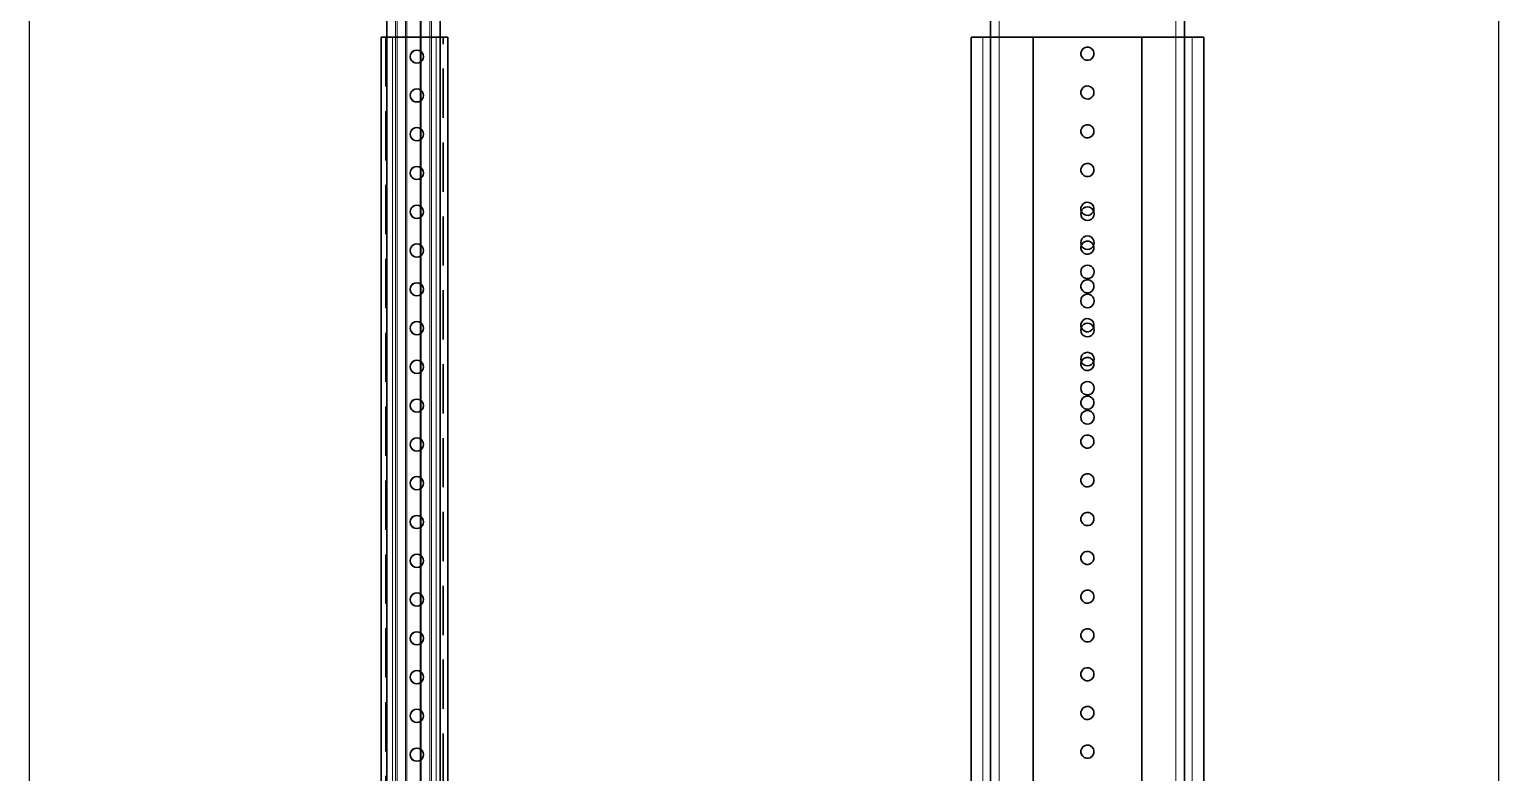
# Model space of a CAD drawing. Extents: x -442948 to -439736, y 420528 to 424220.
# Drawn here: x -442948 to -442190, y 422767 to 423150 of the extents above; entities that cross this region are included whole.
import ezdxf

# ---------------------------------------------------------------- set-up
doc = ezdxf.new("R2010")
doc.units = 0
doc.linetypes.add('DASHEDX2', pattern=[38.1, 25.4, -12.7])
doc.layers.add('GORUNEN', color=7, linetype='Continuous', lineweight=35)
doc.layers.add('TEGET', color=8, linetype='Continuous', lineweight=18)

# ---------------------------------------------------------------- blocks, each defined once
blk = doc.blocks.new('FGGTGTGT')
at = {"layer": 'GORUNEN', "color": 6}
for points in [[(-439366.07, 422626.79), (-439366.07, 420689.79)], [(-439266.07, 422626.79), (-439266.07, 420689.79)], [(-439313.09, 422188.16), (-439313.74, 422187.32), (-439314.62, 422186.72), (-439315.64, 422186.42), (-439316.7, 422186.45), (-439317.7, 422186.81), (-439318.54, 422187.46), (-439319.14, 422188.34), (-439319.44, 422189.36), (-439319.41, 422190.42), (-439319.06, 422191.42)], [(-439319.06, 422191.42), (-439318.41, 422192.26), (-439317.53, 422192.86), (-439316.51, 422193.16), (-439315.44, 422193.13), (-439314.44, 422192.78), (-439313.6, 422192.13), (-439313, 422191.25), (-439312.7, 422190.23), (-439312.73, 422189.16), (-439313.09, 422188.16)], [(-439313.09, 422168.16), (-439313.74, 422167.32), (-439314.62, 422166.72), (-439315.64, 422166.42), (-439316.7, 422166.45), (-439317.7, 422166.81), (-439318.54, 422167.46), (-439319.14, 422168.34), (-439319.44, 422169.36), (-439319.41, 422170.42), (-439319.06, 422171.42)], [(-439319.06, 422171.42), (-439318.41, 422172.26), (-439317.53, 422172.86), (-439316.51, 422173.16), (-439315.44, 422173.13), (-439314.44, 422172.78), (-439313.6, 422172.13), (-439313, 422171.25), (-439312.7, 422170.23), (-439312.73, 422169.16), (-439313.09, 422168.16)], [(-439319.06, 422151.42), (-439318.41, 422152.26), (-439317.53, 422152.86), (-439316.51, 422153.16), (-439315.44, 422153.13), (-439314.44, 422152.78), (-439313.6, 422152.13), (-439313, 422151.25), (-439312.7, 422150.23), (-439312.73, 422149.16), (-439313.09, 422148.16)], [(-439313.09, 422148.16), (-439313.74, 422147.32), (-439314.62, 422146.72), (-439315.64, 422146.42), (-439316.7, 422146.45), (-439317.7, 422146.81), (-439318.54, 422147.46), (-439319.14, 422148.34), (-439319.44, 422149.36), (-439319.41, 422150.42), (-439319.06, 422151.42)], [(-439313.09, 422128.16), (-439313.74, 422127.32), (-439314.62, 422126.72), (-439315.64, 422126.42), (-439316.7, 422126.45), (-439317.7, 422126.81), (-439318.54, 422127.46), (-439319.14, 422128.34), (-439319.44, 422129.36), (-439319.41, 422130.42), (-439319.06, 422131.42)], [(-439319.06, 422131.42), (-439318.41, 422132.26), (-439317.53, 422132.86), (-439316.51, 422133.16), (-439315.44, 422133.13), (-439314.44, 422132.78), (-439313.6, 422132.13), (-439313, 422131.25), (-439312.7, 422130.23), (-439312.73, 422129.16), (-439313.09, 422128.16)], [(-439313.09, 422108.16), (-439313.74, 422107.32), (-439314.62, 422106.72), (-439315.64, 422106.42), (-439316.7, 422106.45), (-439317.7, 422106.81), (-439318.54, 422107.46), (-439319.14, 422108.34), (-439319.44, 422109.36), (-439319.41, 422110.42), (-439319.06, 422111.42)], [(-439319.06, 422111.42), (-439318.41, 422112.26), (-439317.53, 422112.86), (-439316.51, 422113.16), (-439315.44, 422113.13), (-439314.44, 422112.78), (-439313.6, 422112.13), (-439313, 422111.25), (-439312.7, 422110.23), (-439312.73, 422109.16), (-439313.09, 422108.16)], [(-439319.06, 422091.42), (-439318.41, 422092.26), (-439317.53, 422092.86), (-439316.51, 422093.16), (-439315.44, 422093.13), (-439314.44, 422092.78), (-439313.6, 422092.13), (-439313, 422091.25), (-439312.7, 422090.23), (-439312.73, 422089.16), (-439313.09, 422088.16)], [(-439313.09, 422088.16), (-439313.74, 422087.32), (-439314.62, 422086.72), (-439315.64, 422086.42), (-439316.7, 422086.45), (-439317.7, 422086.81), (-439318.54, 422087.46), (-439319.14, 422088.34), (-439319.44, 422089.36), (-439319.41, 422090.42), (-439319.06, 422091.42)], [(-439313.09, 422068.16), (-439313.74, 422067.32), (-439314.62, 422066.72), (-439315.64, 422066.42), (-439316.7, 422066.45), (-439317.7, 422066.81), (-439318.54, 422067.46), (-439319.14, 422068.34), (-439319.44, 422069.36), (-439319.41, 422070.42), (-439319.06, 422071.42)], [(-439319.06, 422071.42), (-439318.41, 422072.26), (-439317.53, 422072.86), (-439316.51, 422073.16), (-439315.44, 422073.13), (-439314.44, 422072.78), (-439313.6, 422072.13), (-439313, 422071.25), (-439312.7, 422070.23), (-439312.73, 422069.16), (-439313.09, 422068.16)], [(-439313.09, 422048.16), (-439313.74, 422047.32), (-439314.62, 422046.72), (-439315.64, 422046.42), (-439316.7, 422046.45), (-439317.7, 422046.81), (-439318.54, 422047.46), (-439319.14, 422048.34), (-439319.44, 422049.36), (-439319.41, 422050.42), (-439319.06, 422051.42)], [(-439319.06, 422051.42), (-439318.41, 422052.26), (-439317.53, 422052.86), (-439316.51, 422053.16), (-439315.44, 422053.13), (-439314.44, 422052.78), (-439313.6, 422052.13), (-439313, 422051.25), (-439312.7, 422050.23), (-439312.73, 422049.16), (-439313.09, 422048.16)], [(-439313.09, 422028.16), (-439313.74, 422027.32), (-439314.62, 422026.72), (-439315.64, 422026.42), (-439316.7, 422026.45), (-439317.7, 422026.81), (-439318.54, 422027.46), (-439319.14, 422028.34), (-439319.44, 422029.36), (-439319.41, 422030.42), (-439319.06, 422031.42)], [(-439319.06, 422031.42), (-439318.41, 422032.26), (-439317.53, 422032.86), (-439316.51, 422033.16), (-439315.44, 422033.13), (-439314.44, 422032.78), (-439313.6, 422032.13), (-439313, 422031.25), (-439312.7, 422030.23), (-439312.73, 422029.16), (-439313.09, 422028.16)], [(-439313.09, 422008.16), (-439313.74, 422007.32), (-439314.62, 422006.72), (-439315.64, 422006.42), (-439316.7, 422006.45), (-439317.7, 422006.81), (-439318.54, 422007.46), (-439319.14, 422008.34), (-439319.44, 422009.36), (-439319.41, 422010.42), (-439319.06, 422011.42)], [(-439319.06, 422011.42), (-439318.41, 422012.26), (-439317.53, 422012.86), (-439316.51, 422013.16), (-439315.44, 422013.13), (-439314.44, 422012.78), (-439313.6, 422012.13), (-439313, 422011.25), (-439312.7, 422010.23), (-439312.73, 422009.16), (-439313.09, 422008.16)], [(-439313.09, 421988.16), (-439313.74, 421987.32), (-439314.62, 421986.72), (-439315.64, 421986.42), (-439316.7, 421986.45), (-439317.7, 421986.81), (-439318.54, 421987.46), (-439319.14, 421988.34), (-439319.44, 421989.36), (-439319.41, 421990.42), (-439319.06, 421991.42)], [(-439319.06, 421991.42), (-439318.41, 421992.26), (-439317.53, 421992.86), (-439316.51, 421993.16), (-439315.44, 421993.13), (-439314.44, 421992.78), (-439313.6, 421992.13), (-439313, 421991.25), (-439312.7, 421990.23), (-439312.73, 421989.16), (-439313.09, 421988.16)], [(-439313.09, 421968.16), (-439313.74, 421967.32), (-439314.62, 421966.72), (-439315.64, 421966.42), (-439316.7, 421966.45), (-439317.7, 421966.81), (-439318.54, 421967.46), (-439319.14, 421968.34), (-439319.44, 421969.36), (-439319.41, 421970.42), (-439319.06, 421971.42)], [(-439319.06, 421971.42), (-439318.41, 421972.26), (-439317.53, 421972.86), (-439316.51, 421973.16), (-439315.44, 421973.13), (-439314.44, 421972.78), (-439313.6, 421972.13), (-439313, 421971.25), (-439312.7, 421970.23), (-439312.73, 421969.16), (-439313.09, 421968.16)], [(-439313.09, 421948.16), (-439313.74, 421947.32), (-439314.62, 421946.72), (-439315.64, 421946.42), (-439316.7, 421946.45), (-439317.7, 421946.81), (-439318.54, 421947.46), (-439319.14, 421948.34), (-439319.44, 421949.36), (-439319.41, 421950.42), (-439319.06, 421951.42)], [(-439319.06, 421951.42), (-439318.41, 421952.26), (-439317.53, 421952.86), (-439316.51, 421953.16), (-439315.44, 421953.13), (-439314.44, 421952.78), (-439313.6, 421952.13), (-439313, 421951.25), (-439312.7, 421950.23), (-439312.73, 421949.16), (-439313.09, 421948.16)], [(-439319.06, 421931.42), (-439318.41, 421932.26), (-439317.53, 421932.86), (-439316.51, 421933.16), (-439315.44, 421933.13), (-439314.44, 421932.78), (-439313.6, 421932.13), (-439313, 421931.25), (-439312.7, 421930.23), (-439312.73, 421929.16), (-439313.09, 421928.16)], [(-439313.09, 421928.16), (-439313.74, 421927.32), (-439314.62, 421926.72), (-439315.64, 421926.42), (-439316.7, 421926.45), (-439317.7, 421926.81), (-439318.54, 421927.46), (-439319.14, 421928.34), (-439319.44, 421929.36), (-439319.41, 421930.42), (-439319.06, 421931.42)], [(-439313.09, 421908.16), (-439313.74, 421907.32), (-439314.62, 421906.72), (-439315.64, 421906.42), (-439316.7, 421906.45), (-439317.7, 421906.81), (-439318.54, 421907.46), (-439319.14, 421908.34), (-439319.44, 421909.36), (-439319.41, 421910.42), (-439319.06, 421911.42)], [(-439319.06, 421911.42), (-439318.41, 421912.26), (-439317.53, 421912.86), (-439316.51, 421913.16), (-439315.44, 421913.13), (-439314.44, 421912.78), (-439313.6, 421912.13), (-439313, 421911.25), (-439312.7, 421910.23), (-439312.73, 421909.16), (-439313.09, 421908.16)], [(-439313.09, 421888.16), (-439313.74, 421887.32), (-439314.62, 421886.72), (-439315.64, 421886.42), (-439316.7, 421886.45), (-439317.7, 421886.81), (-439318.54, 421887.46), (-439319.14, 421888.34), (-439319.44, 421889.36), (-439319.41, 421890.42), (-439319.06, 421891.42)], [(-439319.06, 421891.42), (-439318.41, 421892.26), (-439317.53, 421892.86), (-439316.51, 421893.16), (-439315.44, 421893.13), (-439314.44, 421892.78), (-439313.6, 421892.13), (-439313, 421891.25), (-439312.7, 421890.23), (-439312.73, 421889.16), (-439313.09, 421888.16)], [(-439319.06, 421871.42), (-439318.41, 421872.26), (-439317.53, 421872.86), (-439316.51, 421873.16), (-439315.44, 421873.13), (-439314.44, 421872.78), (-439313.6, 421872.13), (-439313, 421871.25), (-439312.7, 421870.23), (-439312.73, 421869.16), (-439313.09, 421868.16)], [(-439313.09, 421868.16), (-439313.74, 421867.32), (-439314.62, 421866.72), (-439315.64, 421866.42), (-439316.7, 421866.45), (-439317.7, 421866.81), (-439318.54, 421867.46), (-439319.14, 421868.34), (-439319.44, 421869.36), (-439319.41, 421870.42), (-439319.06, 421871.42)], [(-439313.09, 421848.16), (-439313.74, 421847.32), (-439314.62, 421846.72), (-439315.64, 421846.42), (-439316.7, 421846.45), (-439317.7, 421846.81), (-439318.54, 421847.46), (-439319.14, 421848.34), (-439319.44, 421849.36), (-439319.41, 421850.42), (-439319.06, 421851.42)], [(-439319.06, 421851.42), (-439318.41, 421852.26), (-439317.53, 421852.86), (-439316.51, 421853.16), (-439315.44, 421853.13), (-439314.44, 421852.78), (-439313.6, 421852.13), (-439313, 421851.25), (-439312.7, 421850.23), (-439312.73, 421849.16), (-439313.09, 421848.16)], [(-439313.09, 421828.16), (-439313.74, 421827.32), (-439314.62, 421826.72), (-439315.64, 421826.42), (-439316.7, 421826.45), (-439317.7, 421826.81), (-439318.54, 421827.46), (-439319.14, 421828.34), (-439319.44, 421829.36), (-439319.41, 421830.42), (-439319.06, 421831.42)], [(-439319.06, 421831.42), (-439318.41, 421832.26), (-439317.53, 421832.86), (-439316.51, 421833.16), (-439315.44, 421833.13), (-439314.44, 421832.78), (-439313.6, 421832.13), (-439313, 421831.25), (-439312.7, 421830.23), (-439312.73, 421829.16), (-439313.09, 421828.16)]]:
    blk.add_lwpolyline(points, dxfattribs=at)
at = {"layer": 'TEGET', "color": 6}
for points in [[(-439361.57, 422629.79), (-439361.57, 420689.79)], [(-439270.57, 422629.79), (-439270.57, 420689.79)]]:
    blk.add_lwpolyline(points, dxfattribs=at)
blk = doc.blocks.new('RTEEEEW')
at = {"layer": 'GORUNEN', "color": 3}
for points in [[(-441706.17, 423145.81), (-441706.17, 420960.31)], [(-441700.17, 423145.81), (-441700.84, 423145.81), (-441701.5, 423145.81), (-441702.15, 423145.81), (-441702.77, 423145.81), (-441703.36, 423145.81), (-441703.91, 423145.81), (-441704.41, 423145.81), (-441704.86, 423145.81), (-441705.25, 423145.81), (-441705.57, 423145.81), (-441705.83, 423145.81), (-441706.02, 423145.81), (-441706.13, 423145.81), (-441706.17, 423145.81)], [(-441674.17, 423145.81), (-441700.17, 423145.81)], [(-441674.17, 423145.81), (-441674.17, 420960.81)], [(-441674.17, 423145.81), (-441618.17, 423145.81)], [(-441592.17, 423145.81), (-441618.17, 423145.81)], [(-441618.17, 420960.81), (-441618.17, 423145.81)], [(-441586.17, 423145.81), (-441586.21, 423145.81), (-441586.32, 423145.81), (-441586.5, 423145.81), (-441586.76, 423145.81), (-441587.09, 423145.81), (-441587.48, 423145.81), (-441587.93, 423145.81), (-441588.43, 423145.81), (-441588.98, 423145.81), (-441589.56, 423145.81), (-441590.19, 423145.81), (-441590.83, 423145.81), (-441591.5, 423145.81), (-441592.17, 423145.81)], [(-441586.17, 420960.31), (-441586.17, 423145.81)], [(-441649.67, 423054.81), (-441649.5, 423055.89), (-441649, 423056.86), (-441648.22, 423057.64), (-441647.25, 423058.13), (-441646.17, 423058.31)], [(-441646.17, 423051.31), (-441647.25, 423051.48), (-441648.22, 423051.97), (-441649, 423052.75), (-441649.5, 423053.72), (-441649.67, 423054.81)], [(-441646.17, 423058.31), (-441645.09, 423058.13), (-441644.11, 423057.64), (-441643.34, 423056.86), (-441642.84, 423055.89), (-441642.67, 423054.81)], [(-441642.67, 423054.81), (-441642.84, 423053.72), (-441643.34, 423052.75), (-441644.11, 423051.97), (-441645.09, 423051.48), (-441646.17, 423051.31)], [(-441649.67, 423039.81), (-441649.5, 423040.89), (-441649, 423041.86), (-441648.22, 423042.64), (-441647.25, 423043.13), (-441646.17, 423043.31)], [(-441646.17, 423036.31), (-441647.25, 423036.48), (-441648.22, 423036.97), (-441649, 423037.75), (-441649.5, 423038.72), (-441649.67, 423039.81)], [(-441646.17, 423043.31), (-441645.09, 423043.13), (-441644.11, 423042.64), (-441643.34, 423041.86), (-441642.84, 423040.89), (-441642.67, 423039.81)], [(-441642.67, 423039.81), (-441642.84, 423038.72), (-441643.34, 423037.75), (-441644.11, 423036.97), (-441645.09, 423036.48), (-441646.17, 423036.31)], [(-441649.67, 423024.81), (-441649.5, 423025.89), (-441649, 423026.86), (-441648.22, 423027.64), (-441647.25, 423028.13), (-441646.17, 423028.31)], [(-441646.17, 423021.31), (-441647.25, 423021.48), (-441648.22, 423021.97), (-441649, 423022.75), (-441649.5, 423023.72), (-441649.67, 423024.81)], [(-441646.17, 423028.31), (-441645.09, 423028.13), (-441644.11, 423027.64), (-441643.34, 423026.86), (-441642.84, 423025.89), (-441642.67, 423024.81)], [(-441642.67, 423024.81), (-441642.84, 423023.72), (-441643.34, 423022.75), (-441644.11, 423021.97), (-441645.09, 423021.48), (-441646.17, 423021.31)], [(-441649.67, 423009.81), (-441649.5, 423010.89), (-441649, 423011.86), (-441648.22, 423012.64), (-441647.25, 423013.13), (-441646.17, 423013.31)], [(-441646.17, 423006.31), (-441647.25, 423006.48), (-441648.22, 423006.97), (-441649, 423007.75), (-441649.5, 423008.72), (-441649.67, 423009.81)], [(-441646.17, 423013.31), (-441645.09, 423013.13), (-441644.11, 423012.64), (-441643.34, 423011.86), (-441642.84, 423010.89), (-441642.67, 423009.81)], [(-441642.67, 423009.81), (-441642.84, 423008.72), (-441643.34, 423007.75), (-441644.11, 423006.97), (-441645.09, 423006.48), (-441646.17, 423006.31)], [(-441649.67, 422994.81), (-441649.5, 422995.89), (-441649, 422996.86), (-441648.22, 422997.64), (-441647.25, 422998.13), (-441646.17, 422998.31)], [(-441646.17, 422991.31), (-441647.25, 422991.48), (-441648.22, 422991.97), (-441649, 422992.75), (-441649.5, 422993.72), (-441649.67, 422994.81)], [(-441646.17, 422998.31), (-441645.09, 422998.13), (-441644.11, 422997.64), (-441643.34, 422996.86), (-441642.84, 422995.89), (-441642.67, 422994.81)], [(-441642.67, 422994.81), (-441642.84, 422993.72), (-441643.34, 422992.75), (-441644.11, 422991.97), (-441645.09, 422991.48), (-441646.17, 422991.31)], [(-441649.67, 422979.81), (-441649.5, 422980.89), (-441649, 422981.86), (-441648.22, 422982.64), (-441647.25, 422983.13), (-441646.17, 422983.31)], [(-441646.17, 422976.31), (-441647.25, 422976.48), (-441648.22, 422976.97), (-441649, 422977.75), (-441649.5, 422978.72), (-441649.67, 422979.81)], [(-441646.17, 422983.31), (-441645.09, 422983.13), (-441644.11, 422982.64), (-441643.34, 422981.86), (-441642.84, 422980.89), (-441642.67, 422979.81)], [(-441642.67, 422979.81), (-441642.84, 422978.72), (-441643.34, 422977.75), (-441644.11, 422976.97), (-441645.09, 422976.48), (-441646.17, 422976.31)], [(-441649.67, 422964.81), (-441649.5, 422965.89), (-441649, 422966.86), (-441648.22, 422967.64), (-441647.25, 422968.13), (-441646.17, 422968.31)], [(-441646.17, 422961.31), (-441647.25, 422961.48), (-441648.22, 422961.97), (-441649, 422962.75), (-441649.5, 422963.72), (-441649.67, 422964.81)], [(-441646.17, 422968.31), (-441645.09, 422968.13), (-441644.11, 422967.64), (-441643.34, 422966.86), (-441642.84, 422965.89), (-441642.67, 422964.81)], [(-441642.67, 422964.81), (-441642.84, 422963.72), (-441643.34, 422962.75), (-441644.11, 422961.97), (-441645.09, 422961.48), (-441646.17, 422961.31)], [(-441649.67, 422949.81), (-441649.5, 422950.89), (-441649, 422951.86), (-441648.22, 422952.64), (-441647.25, 422953.13), (-441646.17, 422953.31)], [(-441646.17, 422946.31), (-441647.25, 422946.48), (-441648.22, 422946.97), (-441649, 422947.75), (-441649.5, 422948.72), (-441649.67, 422949.81)], [(-441646.17, 422953.31), (-441645.09, 422953.13), (-441644.11, 422952.64), (-441643.34, 422951.86), (-441642.84, 422950.89), (-441642.67, 422949.81)], [(-441642.67, 422949.81), (-441642.84, 422948.72), (-441643.34, 422947.75), (-441644.11, 422946.97), (-441645.09, 422946.48), (-441646.17, 422946.31)]]:
    blk.add_lwpolyline(points, dxfattribs=at)
at = {"layer": 'TEGET', "color": 3}
for points in [[(-441700.17, 420960.81), (-441700.17, 423145.81)], [(-441592.17, 423145.81), (-441592.17, 420960.81)]]:
    blk.add_lwpolyline(points, dxfattribs=at)
blk = doc.blocks.new('RFRF')
at = {"layer": 'GORUNEN', "color": 6}
for points in [[(-436055.46, 422629.79), (-436055.46, 420689.79)], [(-436027.96, 422629.79), (-436027.96, 420689.79)], [(-436055.46, 422206.39), (-436055.46, 422193.19)], [(-436055.46, 422193.19), (-436055.46, 422193.15), (-436055.46, 422193.04), (-436055.46, 422192.86), (-436055.46, 422192.61), (-436055.46, 422192.3), (-436055.46, 422191.94), (-436055.46, 422191.53), (-436055.46, 422191.08), (-436055.46, 422190.6), (-436055.46, 422190.1), (-436055.46, 422189.6), (-436055.46, 422189.1), (-436055.46, 422188.62), (-436055.46, 422188.16)], [(-436055.46, 422188.16), (-436055.46, 422187.94), (-436055.46, 422187.73), (-436055.46, 422187.53), (-436055.46, 422187.34), (-436055.46, 422187.17), (-436055.46, 422187.01), (-436055.46, 422186.87), (-436055.46, 422186.74), (-436055.46, 422186.64), (-436055.46, 422186.55), (-436055.46, 422186.48), (-436055.46, 422186.43), (-436055.46, 422186.4), (-436055.46, 422186.39)], [(-436055.46, 422186.39), (-436055.46, 422173.19)], [(-436055.46, 422173.19), (-436055.46, 422173.15), (-436055.46, 422173.04), (-436055.46, 422172.86), (-436055.46, 422172.61), (-436055.46, 422172.3), (-436055.46, 422171.94), (-436055.46, 422171.53), (-436055.46, 422171.08), (-436055.46, 422170.6), (-436055.46, 422170.1), (-436055.46, 422169.6), (-436055.46, 422169.1), (-436055.46, 422168.62), (-436055.46, 422168.16)], [(-436055.46, 422168.16), (-436055.46, 422167.94), (-436055.46, 422167.73), (-436055.46, 422167.53), (-436055.46, 422167.34), (-436055.46, 422167.17), (-436055.46, 422167.01), (-436055.46, 422166.87), (-436055.46, 422166.74), (-436055.46, 422166.64), (-436055.46, 422166.55), (-436055.46, 422166.48), (-436055.46, 422166.43), (-436055.46, 422166.4), (-436055.46, 422166.39)], [(-436055.46, 422166.39), (-436055.46, 422153.19)], [(-436055.46, 422153.19), (-436055.46, 422153.15), (-436055.46, 422153.04), (-436055.46, 422152.86), (-436055.46, 422152.61), (-436055.46, 422152.3), (-436055.46, 422151.94), (-436055.46, 422151.53), (-436055.46, 422151.08), (-436055.46, 422150.6), (-436055.46, 422150.1), (-436055.46, 422149.6), (-436055.46, 422149.1), (-436055.46, 422148.62), (-436055.46, 422148.16)], [(-436055.46, 422148.16), (-436055.46, 422147.94), (-436055.46, 422147.73), (-436055.46, 422147.53), (-436055.46, 422147.34), (-436055.46, 422147.17), (-436055.46, 422147.01), (-436055.46, 422146.87), (-436055.46, 422146.74), (-436055.46, 422146.64), (-436055.46, 422146.55), (-436055.46, 422146.48), (-436055.46, 422146.43), (-436055.46, 422146.4), (-436055.46, 422146.39)], [(-436055.46, 422146.39), (-436055.46, 422133.19)], [(-436055.46, 422133.19), (-436055.46, 422133.15), (-436055.46, 422133.04), (-436055.46, 422132.86), (-436055.46, 422132.61), (-436055.46, 422132.3), (-436055.46, 422131.94), (-436055.46, 422131.53), (-436055.46, 422131.08), (-436055.46, 422130.6), (-436055.46, 422130.1), (-436055.46, 422129.6), (-436055.46, 422129.1), (-436055.46, 422128.62), (-436055.46, 422128.16)], [(-436055.46, 422128.16), (-436055.46, 422127.94), (-436055.46, 422127.73), (-436055.46, 422127.53), (-436055.46, 422127.34), (-436055.46, 422127.17), (-436055.46, 422127.01), (-436055.46, 422126.87), (-436055.46, 422126.74), (-436055.46, 422126.64), (-436055.46, 422126.55), (-436055.46, 422126.48), (-436055.46, 422126.43), (-436055.46, 422126.4), (-436055.46, 422126.39)], [(-436055.46, 422126.39), (-436055.46, 422113.19)], [(-436055.46, 422113.19), (-436055.46, 422113.15), (-436055.46, 422113.04), (-436055.46, 422112.86), (-436055.46, 422112.61), (-436055.46, 422112.3), (-436055.46, 422111.94), (-436055.46, 422111.53), (-436055.46, 422111.08), (-436055.46, 422110.6), (-436055.46, 422110.1), (-436055.46, 422109.6), (-436055.46, 422109.1), (-436055.46, 422108.62), (-436055.46, 422108.16)], [(-436055.46, 422108.16), (-436055.46, 422107.94), (-436055.46, 422107.73), (-436055.46, 422107.53), (-436055.46, 422107.34), (-436055.46, 422107.17), (-436055.46, 422107.01), (-436055.46, 422106.87), (-436055.46, 422106.74), (-436055.46, 422106.64), (-436055.46, 422106.55), (-436055.46, 422106.48), (-436055.46, 422106.43), (-436055.46, 422106.4), (-436055.46, 422106.39)], [(-436055.46, 422106.39), (-436055.46, 422093.19)], [(-436055.46, 422093.19), (-436055.46, 422093.15), (-436055.46, 422093.04), (-436055.46, 422092.86), (-436055.46, 422092.61), (-436055.46, 422092.3), (-436055.46, 422091.94), (-436055.46, 422091.53), (-436055.46, 422091.08), (-436055.46, 422090.6), (-436055.46, 422090.1), (-436055.46, 422089.6), (-436055.46, 422089.1), (-436055.46, 422088.62), (-436055.46, 422088.16)], [(-436055.46, 422088.16), (-436055.46, 422087.94), (-436055.46, 422087.73), (-436055.46, 422087.53), (-436055.46, 422087.34), (-436055.46, 422087.17), (-436055.46, 422087.01), (-436055.46, 422086.87), (-436055.46, 422086.74), (-436055.46, 422086.64), (-436055.46, 422086.55), (-436055.46, 422086.48), (-436055.46, 422086.43), (-436055.46, 422086.4), (-436055.46, 422086.39)], [(-436055.46, 422086.39), (-436055.46, 422073.19)], [(-436055.46, 422073.19), (-436055.46, 422073.15), (-436055.46, 422073.04), (-436055.46, 422072.86), (-436055.46, 422072.61), (-436055.46, 422072.3), (-436055.46, 422071.94), (-436055.46, 422071.53), (-436055.46, 422071.08), (-436055.46, 422070.6), (-436055.46, 422070.1), (-436055.46, 422069.6), (-436055.46, 422069.1), (-436055.46, 422068.62), (-436055.46, 422068.16)], [(-436055.46, 422068.16), (-436055.46, 422067.94), (-436055.46, 422067.73), (-436055.46, 422067.53), (-436055.46, 422067.34), (-436055.46, 422067.17), (-436055.46, 422067.01), (-436055.46, 422066.87), (-436055.46, 422066.74), (-436055.46, 422066.64), (-436055.46, 422066.55), (-436055.46, 422066.48), (-436055.46, 422066.43), (-436055.46, 422066.4), (-436055.46, 422066.39)], [(-436055.46, 422066.39), (-436055.46, 422053.19)], [(-436055.46, 422053.19), (-436055.46, 422053.15), (-436055.46, 422053.04), (-436055.46, 422052.86), (-436055.46, 422052.61), (-436055.46, 422052.3), (-436055.46, 422051.94), (-436055.46, 422051.53), (-436055.46, 422051.08), (-436055.46, 422050.6), (-436055.46, 422050.1), (-436055.46, 422049.6), (-436055.46, 422049.1), (-436055.46, 422048.62), (-436055.46, 422048.16)], [(-436055.46, 422048.16), (-436055.46, 422047.94), (-436055.46, 422047.73), (-436055.46, 422047.53), (-436055.46, 422047.34), (-436055.46, 422047.17), (-436055.46, 422047.01), (-436055.46, 422046.87), (-436055.46, 422046.74), (-436055.46, 422046.64), (-436055.46, 422046.55), (-436055.46, 422046.48), (-436055.46, 422046.43), (-436055.46, 422046.4), (-436055.46, 422046.39)], [(-436055.46, 422046.39), (-436055.46, 422033.19)], [(-436055.46, 422033.19), (-436055.46, 422033.15), (-436055.46, 422033.04), (-436055.46, 422032.86), (-436055.46, 422032.61), (-436055.46, 422032.3), (-436055.46, 422031.94), (-436055.46, 422031.53), (-436055.46, 422031.08), (-436055.46, 422030.6), (-436055.46, 422030.1), (-436055.46, 422029.6), (-436055.46, 422029.1), (-436055.46, 422028.62), (-436055.46, 422028.16)], [(-436055.46, 422028.16), (-436055.46, 422027.94), (-436055.46, 422027.73), (-436055.46, 422027.53), (-436055.46, 422027.34), (-436055.46, 422027.17), (-436055.46, 422027.01), (-436055.46, 422026.87), (-436055.46, 422026.74), (-436055.46, 422026.64), (-436055.46, 422026.55), (-436055.46, 422026.48), (-436055.46, 422026.43), (-436055.46, 422026.4), (-436055.46, 422026.39)], [(-436055.46, 422026.39), (-436055.46, 422013.19)], [(-436055.46, 422013.19), (-436055.46, 422013.15), (-436055.46, 422013.04), (-436055.46, 422012.86), (-436055.46, 422012.61), (-436055.46, 422012.3), (-436055.46, 422011.94), (-436055.46, 422011.53), (-436055.46, 422011.08), (-436055.46, 422010.6), (-436055.46, 422010.1), (-436055.46, 422009.6), (-436055.46, 422009.1), (-436055.46, 422008.62), (-436055.46, 422008.16)], [(-436055.46, 422008.16), (-436055.46, 422007.94), (-436055.46, 422007.73), (-436055.46, 422007.53), (-436055.46, 422007.34), (-436055.46, 422007.17), (-436055.46, 422007.01), (-436055.46, 422006.87), (-436055.46, 422006.74), (-436055.46, 422006.64), (-436055.46, 422006.55), (-436055.46, 422006.48), (-436055.46, 422006.43), (-436055.46, 422006.4), (-436055.46, 422006.39)], [(-436055.46, 422006.39), (-436055.46, 421993.19)], [(-436055.46, 421993.19), (-436055.46, 421993.15), (-436055.46, 421993.04), (-436055.46, 421992.86), (-436055.46, 421992.61), (-436055.46, 421992.3), (-436055.46, 421991.94), (-436055.46, 421991.53), (-436055.46, 421991.08), (-436055.46, 421990.6), (-436055.46, 421990.1), (-436055.46, 421989.6), (-436055.46, 421989.1), (-436055.46, 421988.62), (-436055.46, 421988.16)], [(-436055.46, 421988.16), (-436055.46, 421987.94), (-436055.46, 421987.73), (-436055.46, 421987.53), (-436055.46, 421987.34), (-436055.46, 421987.17), (-436055.46, 421987.01), (-436055.46, 421986.87), (-436055.46, 421986.74), (-436055.46, 421986.64), (-436055.46, 421986.55), (-436055.46, 421986.48), (-436055.46, 421986.43), (-436055.46, 421986.4), (-436055.46, 421986.39)], [(-436055.46, 421986.39), (-436055.46, 421973.19)], [(-436055.46, 421973.19), (-436055.46, 421973.15), (-436055.46, 421973.04), (-436055.46, 421972.86), (-436055.46, 421972.61), (-436055.46, 421972.3), (-436055.46, 421971.94), (-436055.46, 421971.53), (-436055.46, 421971.08), (-436055.46, 421970.6), (-436055.46, 421970.1), (-436055.46, 421969.6), (-436055.46, 421969.1), (-436055.46, 421968.62), (-436055.46, 421968.16)], [(-436055.46, 421968.16), (-436055.46, 421967.94), (-436055.46, 421967.73), (-436055.46, 421967.53), (-436055.46, 421967.34), (-436055.46, 421967.17), (-436055.46, 421967.01), (-436055.46, 421966.87), (-436055.46, 421966.74), (-436055.46, 421966.64), (-436055.46, 421966.55), (-436055.46, 421966.48), (-436055.46, 421966.43), (-436055.46, 421966.4), (-436055.46, 421966.39)], [(-436055.46, 421966.39), (-436055.46, 421953.19)], [(-436055.46, 421953.19), (-436055.46, 421953.15), (-436055.46, 421953.04), (-436055.46, 421952.86), (-436055.46, 421952.61), (-436055.46, 421952.3), (-436055.46, 421951.94), (-436055.46, 421951.53), (-436055.46, 421951.08), (-436055.46, 421950.6), (-436055.46, 421950.1), (-436055.46, 421949.6), (-436055.46, 421949.1), (-436055.46, 421948.62), (-436055.46, 421948.16)], [(-436055.46, 421948.16), (-436055.46, 421947.94), (-436055.46, 421947.73), (-436055.46, 421947.53), (-436055.46, 421947.34), (-436055.46, 421947.17), (-436055.46, 421947.01), (-436055.46, 421946.87), (-436055.46, 421946.74), (-436055.46, 421946.64), (-436055.46, 421946.55), (-436055.46, 421946.48), (-436055.46, 421946.43), (-436055.46, 421946.4), (-436055.46, 421946.39)], [(-436055.46, 421946.39), (-436055.46, 421933.19)], [(-436055.46, 421933.19), (-436055.46, 421933.15), (-436055.46, 421933.04), (-436055.46, 421932.86), (-436055.46, 421932.61), (-436055.46, 421932.3), (-436055.46, 421931.94), (-436055.46, 421931.53), (-436055.46, 421931.08), (-436055.46, 421930.6), (-436055.46, 421930.1), (-436055.46, 421929.6), (-436055.46, 421929.1), (-436055.46, 421928.62), (-436055.46, 421928.16)], [(-436055.46, 421928.16), (-436055.46, 421927.94), (-436055.46, 421927.73), (-436055.46, 421927.53), (-436055.46, 421927.34), (-436055.46, 421927.17), (-436055.46, 421927.01), (-436055.46, 421926.87), (-436055.46, 421926.74), (-436055.46, 421926.64), (-436055.46, 421926.55), (-436055.46, 421926.48), (-436055.46, 421926.43), (-436055.46, 421926.4), (-436055.46, 421926.39)], [(-436055.46, 421926.39), (-436055.46, 421913.19)], [(-436055.46, 421913.19), (-436055.46, 421913.15), (-436055.46, 421913.04), (-436055.46, 421912.86), (-436055.46, 421912.61), (-436055.46, 421912.3), (-436055.46, 421911.94), (-436055.46, 421911.53), (-436055.46, 421911.08), (-436055.46, 421910.6), (-436055.46, 421910.1), (-436055.46, 421909.6), (-436055.46, 421909.1), (-436055.46, 421908.62), (-436055.46, 421908.16)], [(-436055.46, 421908.16), (-436055.46, 421907.94), (-436055.46, 421907.73), (-436055.46, 421907.53), (-436055.46, 421907.34), (-436055.46, 421907.17), (-436055.46, 421907.01), (-436055.46, 421906.87), (-436055.46, 421906.74), (-436055.46, 421906.64), (-436055.46, 421906.55), (-436055.46, 421906.48), (-436055.46, 421906.43), (-436055.46, 421906.4), (-436055.46, 421906.39)], [(-436055.46, 421906.39), (-436055.46, 421893.19)], [(-436055.46, 421893.19), (-436055.46, 421893.15), (-436055.46, 421893.04), (-436055.46, 421892.86), (-436055.46, 421892.61), (-436055.46, 421892.3), (-436055.46, 421891.94), (-436055.46, 421891.53), (-436055.46, 421891.08), (-436055.46, 421890.6), (-436055.46, 421890.1), (-436055.46, 421889.6), (-436055.46, 421889.1), (-436055.46, 421888.62), (-436055.46, 421888.16)], [(-436055.46, 421888.16), (-436055.46, 421887.94), (-436055.46, 421887.73), (-436055.46, 421887.53), (-436055.46, 421887.34), (-436055.46, 421887.17), (-436055.46, 421887.01), (-436055.46, 421886.87), (-436055.46, 421886.74), (-436055.46, 421886.64), (-436055.46, 421886.55), (-436055.46, 421886.48), (-436055.46, 421886.43), (-436055.46, 421886.4), (-436055.46, 421886.39)], [(-436055.46, 421886.39), (-436055.46, 421873.19)], [(-436055.46, 421873.19), (-436055.46, 421873.15), (-436055.46, 421873.04), (-436055.46, 421872.86), (-436055.46, 421872.61), (-436055.46, 421872.3), (-436055.46, 421871.94), (-436055.46, 421871.53), (-436055.46, 421871.08), (-436055.46, 421870.6), (-436055.46, 421870.1), (-436055.46, 421869.6), (-436055.46, 421869.1), (-436055.46, 421868.62), (-436055.46, 421868.16)], [(-436055.46, 421868.16), (-436055.46, 421867.94), (-436055.46, 421867.73), (-436055.46, 421867.53), (-436055.46, 421867.34), (-436055.46, 421867.17), (-436055.46, 421867.01), (-436055.46, 421866.87), (-436055.46, 421866.74), (-436055.46, 421866.64), (-436055.46, 421866.55), (-436055.46, 421866.48), (-436055.46, 421866.43), (-436055.46, 421866.4), (-436055.46, 421866.39)], [(-436055.46, 421866.39), (-436055.46, 421853.19)], [(-436055.46, 421853.19), (-436055.46, 421853.15), (-436055.46, 421853.04), (-436055.46, 421852.86), (-436055.46, 421852.61), (-436055.46, 421852.3), (-436055.46, 421851.94), (-436055.46, 421851.53), (-436055.46, 421851.08), (-436055.46, 421850.6), (-436055.46, 421850.1), (-436055.46, 421849.6), (-436055.46, 421849.1), (-436055.46, 421848.62), (-436055.46, 421848.16)], [(-436055.46, 421848.16), (-436055.46, 421847.94), (-436055.46, 421847.73), (-436055.46, 421847.53), (-436055.46, 421847.34), (-436055.46, 421847.17), (-436055.46, 421847.01), (-436055.46, 421846.87), (-436055.46, 421846.74), (-436055.46, 421846.64), (-436055.46, 421846.55), (-436055.46, 421846.48), (-436055.46, 421846.43), (-436055.46, 421846.4), (-436055.46, 421846.39)], [(-436055.46, 421846.39), (-436055.46, 421833.19)], [(-436055.46, 421833.19), (-436055.46, 421833.15), (-436055.46, 421833.04), (-436055.46, 421832.86), (-436055.46, 421832.61), (-436055.46, 421832.3), (-436055.46, 421831.94), (-436055.46, 421831.53), (-436055.46, 421831.08), (-436055.46, 421830.6), (-436055.46, 421830.1), (-436055.46, 421829.6), (-436055.46, 421829.1), (-436055.46, 421828.62), (-436055.46, 421828.16)], [(-436055.46, 421828.16), (-436055.46, 421827.94), (-436055.46, 421827.73), (-436055.46, 421827.53), (-436055.46, 421827.34), (-436055.46, 421827.17), (-436055.46, 421827.01), (-436055.46, 421826.87), (-436055.46, 421826.74), (-436055.46, 421826.64), (-436055.46, 421826.55), (-436055.46, 421826.48), (-436055.46, 421826.43), (-436055.46, 421826.4), (-436055.46, 421826.39)], [(-436055.46, 421826.39), (-436055.46, 421813.19)]]:
    blk.add_lwpolyline(points, dxfattribs=at)
at = {"layer": 'TEGET', "color": 6}
for points in [[(-436050.96, 422626.79), (-436050.96, 420689.79)], [(-436050.16, 422626.79), (-436050.16, 420689.79)], [(-436045.77, 422626.79), (-436045.77, 420689.79)], [(-436045.12, 422626.79), (-436045.12, 420689.79)], [(-436038.3, 422626.79), (-436038.3, 420689.79)], [(-436037.66, 422626.79), (-436037.66, 420689.79)], [(-436033.27, 422626.79), (-436033.27, 420689.79)], [(-436032.46, 422626.79), (-436032.46, 420689.79)]]:
    blk.add_lwpolyline(points, dxfattribs=at)
blk = doc.blocks.new('FRAR')
at = {"layer": 'GORUNEN', "color": 3}
for points in [[(-441368.82, 423145.81), (-441369.49, 423145.81), (-441370.15, 423145.81), (-441370.8, 423145.81), (-441371.42, 423145.81), (-441372.01, 423145.81), (-441372.56, 423145.81), (-441373.06, 423145.81), (-441373.51, 423145.81), (-441373.9, 423145.81), (-441374.23, 423145.81), (-441374.48, 423145.81), (-441374.67, 423145.81), (-441374.78, 423145.81), (-441374.82, 423145.81)], [(-441374.82, 423145.81), (-441374.82, 420960.81)], [(-441346.32, 423145.81), (-441368.82, 423145.81)], [(-441340.32, 423145.81), (-441340.36, 423145.81), (-441340.47, 423145.81), (-441340.66, 423145.81), (-441340.91, 423145.81), (-441341.24, 423145.81), (-441341.63, 423145.81), (-441342.08, 423145.81), (-441342.58, 423145.81), (-441343.13, 423145.81), (-441343.72, 423145.81), (-441344.34, 423145.81), (-441344.98, 423145.81), (-441345.65, 423145.81), (-441346.32, 423145.81)], [(-441340.32, 420665.81), (-441340.32, 423145.81)], [(-441356.32, 423139.21), (-441357.37, 423139.04), (-441358.32, 423138.56), (-441359.07, 423137.8), (-441359.55, 423136.86), (-441359.72, 423135.81)], [(-441359.22, 423137.57), (-441358.72, 423138.21), (-441358.09, 423138.71)], [(-441352.92, 423135.81), (-441353.09, 423136.86), (-441353.57, 423137.8), (-441354.32, 423138.56), (-441355.27, 423139.04), (-441356.32, 423139.21)], [(-441354.55, 423138.71), (-441353.92, 423138.21), (-441353.42, 423137.57)], [(-441359.72, 423135.81), (-441359.55, 423134.75), (-441359.07, 423133.81), (-441358.32, 423133.05), (-441357.37, 423132.57), (-441356.32, 423132.41)], [(-441358.09, 423132.9), (-441358.72, 423133.4), (-441359.22, 423134.04)], [(-441356.32, 423132.41), (-441355.27, 423132.57), (-441354.32, 423133.05), (-441353.57, 423133.81), (-441353.09, 423134.75), (-441352.92, 423135.81)], [(-441353.42, 423134.04), (-441353.92, 423133.4), (-441354.55, 423132.9)], [(-441356.32, 423119.21), (-441357.37, 423119.04), (-441358.32, 423118.56), (-441359.07, 423117.8), (-441359.55, 423116.86), (-441359.72, 423115.81)], [(-441359.72, 423115.81), (-441359.55, 423114.75), (-441359.07, 423113.81), (-441358.32, 423113.05), (-441357.37, 423112.57), (-441356.32, 423112.41)], [(-441359.22, 423117.57), (-441358.72, 423118.21), (-441358.09, 423118.71)], [(-441352.92, 423115.81), (-441353.09, 423116.86), (-441353.57, 423117.8), (-441354.32, 423118.56), (-441355.27, 423119.04), (-441356.32, 423119.21)], [(-441356.32, 423112.41), (-441355.27, 423112.57), (-441354.32, 423113.05), (-441353.57, 423113.81), (-441353.09, 423114.75), (-441352.92, 423115.81)], [(-441354.55, 423118.71), (-441353.92, 423118.21), (-441353.42, 423117.57)], [(-441358.09, 423112.9), (-441358.72, 423113.4), (-441359.22, 423114.04)], [(-441353.42, 423114.04), (-441353.92, 423113.4), (-441354.55, 423112.9)], [(-441356.32, 423099.21), (-441357.37, 423099.04), (-441358.32, 423098.56), (-441359.07, 423097.8), (-441359.55, 423096.86), (-441359.72, 423095.81)], [(-441359.72, 423095.81), (-441359.55, 423094.75), (-441359.07, 423093.81), (-441358.32, 423093.05), (-441357.37, 423092.57), (-441356.32, 423092.41)], [(-441359.22, 423097.57), (-441358.72, 423098.21), (-441358.09, 423098.71)], [(-441358.09, 423092.9), (-441358.72, 423093.4), (-441359.22, 423094.04)], [(-441352.92, 423095.81), (-441353.09, 423096.86), (-441353.57, 423097.8), (-441354.32, 423098.56), (-441355.27, 423099.04), (-441356.32, 423099.21)], [(-441356.32, 423092.41), (-441355.27, 423092.57), (-441354.32, 423093.05), (-441353.57, 423093.81), (-441353.09, 423094.75), (-441352.92, 423095.81)], [(-441354.55, 423098.71), (-441353.92, 423098.21), (-441353.42, 423097.57)], [(-441353.42, 423094.04), (-441353.92, 423093.4), (-441354.55, 423092.9)], [(-441356.32, 423079.21), (-441357.37, 423079.04), (-441358.32, 423078.56), (-441359.07, 423077.8), (-441359.55, 423076.86), (-441359.72, 423075.81)], [(-441359.22, 423077.57), (-441358.72, 423078.21), (-441358.09, 423078.71)], [(-441352.92, 423075.81), (-441353.09, 423076.86), (-441353.57, 423077.8), (-441354.32, 423078.56), (-441355.27, 423079.04), (-441356.32, 423079.21)], [(-441354.55, 423078.71), (-441353.92, 423078.21), (-441353.42, 423077.57)], [(-441359.72, 423075.81), (-441359.55, 423074.75), (-441359.07, 423073.81), (-441358.32, 423073.05), (-441357.37, 423072.57), (-441356.32, 423072.41)], [(-441358.09, 423072.9), (-441358.72, 423073.4), (-441359.22, 423074.04)], [(-441356.32, 423072.41), (-441355.27, 423072.57), (-441354.32, 423073.05), (-441353.57, 423073.81), (-441353.09, 423074.75), (-441352.92, 423075.81)], [(-441353.42, 423074.04), (-441353.92, 423073.4), (-441354.55, 423072.9)], [(-441356.32, 423059.21), (-441357.37, 423059.04), (-441358.32, 423058.56), (-441359.07, 423057.8), (-441359.55, 423056.86), (-441359.72, 423055.81)], [(-441359.72, 423055.81), (-441359.55, 423054.75), (-441359.07, 423053.81), (-441358.32, 423053.05), (-441357.37, 423052.57), (-441356.32, 423052.41)], [(-441359.22, 423057.57), (-441358.72, 423058.21), (-441358.09, 423058.71)], [(-441352.92, 423055.81), (-441353.09, 423056.86), (-441353.57, 423057.8), (-441354.32, 423058.56), (-441355.27, 423059.04), (-441356.32, 423059.21)], [(-441356.32, 423052.41), (-441355.27, 423052.57), (-441354.32, 423053.05), (-441353.57, 423053.81), (-441353.09, 423054.75), (-441352.92, 423055.81)], [(-441354.55, 423058.71), (-441353.92, 423058.21), (-441353.42, 423057.57)], [(-441358.09, 423052.9), (-441358.72, 423053.4), (-441359.22, 423054.04)], [(-441353.42, 423054.04), (-441353.92, 423053.4), (-441354.55, 423052.9)], [(-441356.32, 423039.21), (-441357.37, 423039.04), (-441358.32, 423038.56), (-441359.07, 423037.8), (-441359.55, 423036.86), (-441359.72, 423035.81)], [(-441359.72, 423035.81), (-441359.55, 423034.75), (-441359.07, 423033.81), (-441358.32, 423033.05), (-441357.37, 423032.57), (-441356.32, 423032.41)], [(-441359.22, 423037.57), (-441358.72, 423038.21), (-441358.09, 423038.71)], [(-441358.09, 423032.9), (-441358.72, 423033.4), (-441359.22, 423034.04)], [(-441352.92, 423035.81), (-441353.09, 423036.86), (-441353.57, 423037.8), (-441354.32, 423038.56), (-441355.27, 423039.04), (-441356.32, 423039.21)], [(-441356.32, 423032.41), (-441355.27, 423032.57), (-441354.32, 423033.05), (-441353.57, 423033.81), (-441353.09, 423034.75), (-441352.92, 423035.81)], [(-441354.55, 423038.71), (-441353.92, 423038.21), (-441353.42, 423037.57)], [(-441353.42, 423034.04), (-441353.92, 423033.4), (-441354.55, 423032.9)], [(-441356.32, 423019.21), (-441357.37, 423019.04), (-441358.32, 423018.56), (-441359.07, 423017.8), (-441359.55, 423016.86), (-441359.72, 423015.81)], [(-441359.22, 423017.57), (-441358.72, 423018.21), (-441358.09, 423018.71)], [(-441352.92, 423015.81), (-441353.09, 423016.86), (-441353.57, 423017.8), (-441354.32, 423018.56), (-441355.27, 423019.04), (-441356.32, 423019.21)], [(-441354.55, 423018.71), (-441353.92, 423018.21), (-441353.42, 423017.57)], [(-441359.72, 423015.81), (-441359.55, 423014.75), (-441359.07, 423013.81), (-441358.32, 423013.05), (-441357.37, 423012.57), (-441356.32, 423012.41)], [(-441358.09, 423012.9), (-441358.72, 423013.4), (-441359.22, 423014.04)], [(-441356.32, 423012.41), (-441355.27, 423012.57), (-441354.32, 423013.05), (-441353.57, 423013.81), (-441353.09, 423014.75), (-441352.92, 423015.81)], [(-441353.42, 423014.04), (-441353.92, 423013.4), (-441354.55, 423012.9)], [(-441356.32, 422999.21), (-441357.37, 422999.04), (-441358.32, 422998.56), (-441359.07, 422997.8), (-441359.55, 422996.86), (-441359.72, 422995.81)], [(-441359.72, 422995.81), (-441359.55, 422994.75), (-441359.07, 422993.81), (-441358.32, 422993.05), (-441357.37, 422992.57), (-441356.32, 422992.41)], [(-441359.22, 422997.57), (-441358.72, 422998.21), (-441358.09, 422998.71)], [(-441358.09, 422992.9), (-441358.72, 422993.4), (-441359.22, 422994.04)], [(-441352.92, 422995.81), (-441353.09, 422996.86), (-441353.57, 422997.8), (-441354.32, 422998.56), (-441355.27, 422999.04), (-441356.32, 422999.21)], [(-441356.32, 422992.41), (-441355.27, 422992.57), (-441354.32, 422993.05), (-441353.57, 422993.81), (-441353.09, 422994.75), (-441352.92, 422995.81)], [(-441354.55, 422998.71), (-441353.92, 422998.21), (-441353.42, 422997.57)], [(-441353.42, 422994.04), (-441353.92, 422993.4), (-441354.55, 422992.9)], [(-441356.32, 422979.21), (-441357.37, 422979.04), (-441358.32, 422978.56), (-441359.07, 422977.8), (-441359.55, 422976.86), (-441359.72, 422975.81)], [(-441359.22, 422977.57), (-441358.72, 422978.21), (-441358.09, 422978.71)], [(-441352.92, 422975.81), (-441353.09, 422976.86), (-441353.57, 422977.8), (-441354.32, 422978.56), (-441355.27, 422979.04), (-441356.32, 422979.21)], [(-441354.55, 422978.71), (-441353.92, 422978.21), (-441353.42, 422977.57)], [(-441359.72, 422975.81), (-441359.55, 422974.75), (-441359.07, 422973.81), (-441358.32, 422973.05), (-441357.37, 422972.57), (-441356.32, 422972.41)], [(-441358.09, 422972.9), (-441358.72, 422973.4), (-441359.22, 422974.04)], [(-441356.32, 422972.41), (-441355.27, 422972.57), (-441354.32, 422973.05), (-441353.57, 422973.81), (-441353.09, 422974.75), (-441352.92, 422975.81)], [(-441353.42, 422974.04), (-441353.92, 422973.4), (-441354.55, 422972.9)], [(-441356.32, 422959.21), (-441357.37, 422959.04), (-441358.32, 422958.56), (-441359.07, 422957.8), (-441359.55, 422956.86), (-441359.72, 422955.81)], [(-441359.22, 422957.57), (-441358.72, 422958.21), (-441358.09, 422958.71)], [(-441352.92, 422955.81), (-441353.09, 422956.86), (-441353.57, 422957.8), (-441354.32, 422958.56), (-441355.27, 422959.04), (-441356.32, 422959.21)], [(-441354.55, 422958.71), (-441353.92, 422958.21), (-441353.42, 422957.57)], [(-441359.72, 422955.81), (-441359.55, 422954.75), (-441359.07, 422953.81), (-441358.32, 422953.05), (-441357.37, 422952.57), (-441356.32, 422952.41)], [(-441358.09, 422952.9), (-441358.72, 422953.4), (-441359.22, 422954.04)], [(-441356.32, 422952.41), (-441355.27, 422952.57), (-441354.32, 422953.05), (-441353.57, 422953.81), (-441353.09, 422954.75), (-441352.92, 422955.81)], [(-441353.42, 422954.04), (-441353.92, 422953.4), (-441354.55, 422952.9)], [(-441356.32, 422939.21), (-441357.37, 422939.04), (-441358.32, 422938.56), (-441359.07, 422937.8), (-441359.55, 422936.86), (-441359.72, 422935.81)], [(-441359.72, 422935.81), (-441359.55, 422934.75), (-441359.07, 422933.81), (-441358.32, 422933.05), (-441357.37, 422932.57), (-441356.32, 422932.41)], [(-441359.22, 422937.57), (-441358.72, 422938.21), (-441358.09, 422938.71)], [(-441358.09, 422932.9), (-441358.72, 422933.4), (-441359.22, 422934.04)], [(-441352.92, 422935.81), (-441353.09, 422936.86), (-441353.57, 422937.8), (-441354.32, 422938.56), (-441355.27, 422939.04), (-441356.32, 422939.21)], [(-441356.32, 422932.41), (-441355.27, 422932.57), (-441354.32, 422933.05), (-441353.57, 422933.81), (-441353.09, 422934.75), (-441352.92, 422935.81)], [(-441354.55, 422938.71), (-441353.92, 422938.21), (-441353.42, 422937.57)], [(-441353.42, 422934.04), (-441353.92, 422933.4), (-441354.55, 422932.9)], [(-441356.32, 422919.21), (-441357.37, 422919.04), (-441358.32, 422918.56), (-441359.07, 422917.8), (-441359.55, 422916.86), (-441359.72, 422915.81)], [(-441359.22, 422917.57), (-441358.72, 422918.21), (-441358.09, 422918.71)], [(-441352.92, 422915.81), (-441353.09, 422916.86), (-441353.57, 422917.8), (-441354.32, 422918.56), (-441355.27, 422919.04), (-441356.32, 422919.21)], [(-441354.55, 422918.71), (-441353.92, 422918.21), (-441353.42, 422917.57)], [(-441359.72, 422915.81), (-441359.55, 422914.75), (-441359.07, 422913.81), (-441358.32, 422913.05), (-441357.37, 422912.57), (-441356.32, 422912.41)], [(-441358.09, 422912.9), (-441358.72, 422913.4), (-441359.22, 422914.04)], [(-441356.32, 422912.41), (-441355.27, 422912.57), (-441354.32, 422913.05), (-441353.57, 422913.81), (-441353.09, 422914.75), (-441352.92, 422915.81)], [(-441353.42, 422914.04), (-441353.92, 422913.4), (-441354.55, 422912.9)], [(-441356.32, 422899.21), (-441357.37, 422899.04), (-441358.32, 422898.56), (-441359.07, 422897.8), (-441359.55, 422896.86), (-441359.72, 422895.81)], [(-441359.72, 422895.81), (-441359.55, 422894.75), (-441359.07, 422893.81), (-441358.32, 422893.05), (-441357.37, 422892.57), (-441356.32, 422892.41)], [(-441359.22, 422897.57), (-441358.72, 422898.21), (-441358.09, 422898.71)], [(-441352.92, 422895.81), (-441353.09, 422896.86), (-441353.57, 422897.8), (-441354.32, 422898.56), (-441355.27, 422899.04), (-441356.32, 422899.21)], [(-441356.32, 422892.41), (-441355.27, 422892.57), (-441354.32, 422893.05), (-441353.57, 422893.81), (-441353.09, 422894.75), (-441352.92, 422895.81)], [(-441354.55, 422898.71), (-441353.92, 422898.21), (-441353.42, 422897.57)], [(-441358.09, 422892.9), (-441358.72, 422893.4), (-441359.22, 422894.04)], [(-441353.42, 422894.04), (-441353.92, 422893.4), (-441354.55, 422892.9)], [(-441356.32, 422879.21), (-441357.37, 422879.04), (-441358.32, 422878.56), (-441359.07, 422877.8), (-441359.55, 422876.86), (-441359.72, 422875.81)], [(-441359.72, 422875.81), (-441359.55, 422874.75), (-441359.07, 422873.81), (-441358.32, 422873.05), (-441357.37, 422872.57), (-441356.32, 422872.41)], [(-441359.22, 422877.57), (-441358.72, 422878.21), (-441358.09, 422878.71)], [(-441358.09, 422872.9), (-441358.72, 422873.4), (-441359.22, 422874.04)], [(-441352.92, 422875.81), (-441353.09, 422876.86), (-441353.57, 422877.8), (-441354.32, 422878.56), (-441355.27, 422879.04), (-441356.32, 422879.21)], [(-441356.32, 422872.41), (-441355.27, 422872.57), (-441354.32, 422873.05), (-441353.57, 422873.81), (-441353.09, 422874.75), (-441352.92, 422875.81)], [(-441354.55, 422878.71), (-441353.92, 422878.21), (-441353.42, 422877.57)], [(-441353.42, 422874.04), (-441353.92, 422873.4), (-441354.55, 422872.9)], [(-441356.32, 422859.21), (-441357.37, 422859.04), (-441358.32, 422858.56), (-441359.07, 422857.8), (-441359.55, 422856.86), (-441359.72, 422855.81)], [(-441359.22, 422857.57), (-441358.72, 422858.21), (-441358.09, 422858.71)], [(-441352.92, 422855.81), (-441353.09, 422856.86), (-441353.57, 422857.8), (-441354.32, 422858.56), (-441355.27, 422859.04), (-441356.32, 422859.21)], [(-441354.55, 422858.71), (-441353.92, 422858.21), (-441353.42, 422857.57)], [(-441359.72, 422855.81), (-441359.55, 422854.75), (-441359.07, 422853.81), (-441358.32, 422853.05), (-441357.37, 422852.57), (-441356.32, 422852.41)], [(-441358.09, 422852.9), (-441358.72, 422853.4), (-441359.22, 422854.04)], [(-441356.32, 422852.41), (-441355.27, 422852.57), (-441354.32, 422853.05), (-441353.57, 422853.81), (-441353.09, 422854.75), (-441352.92, 422855.81)], [(-441353.42, 422854.04), (-441353.92, 422853.4), (-441354.55, 422852.9)], [(-441356.32, 422839.21), (-441357.37, 422839.04), (-441358.32, 422838.56), (-441359.07, 422837.8), (-441359.55, 422836.86), (-441359.72, 422835.81)], [(-441359.72, 422835.81), (-441359.55, 422834.75), (-441359.07, 422833.81), (-441358.32, 422833.05), (-441357.37, 422832.57), (-441356.32, 422832.41)], [(-441359.22, 422837.57), (-441358.72, 422838.21), (-441358.09, 422838.71)], [(-441352.92, 422835.81), (-441353.09, 422836.86), (-441353.57, 422837.8), (-441354.32, 422838.56), (-441355.27, 422839.04), (-441356.32, 422839.21)], [(-441356.32, 422832.41), (-441355.27, 422832.57), (-441354.32, 422833.05), (-441353.57, 422833.81), (-441353.09, 422834.75), (-441352.92, 422835.81)], [(-441354.55, 422838.71), (-441353.92, 422838.21), (-441353.42, 422837.57)], [(-441358.09, 422832.9), (-441358.72, 422833.4), (-441359.22, 422834.04)], [(-441353.42, 422834.04), (-441353.92, 422833.4), (-441354.55, 422832.9)], [(-441356.32, 422819.21), (-441357.37, 422819.04), (-441358.32, 422818.56), (-441359.07, 422817.8), (-441359.55, 422816.86), (-441359.72, 422815.81)], [(-441359.72, 422815.81), (-441359.55, 422814.75), (-441359.07, 422813.81), (-441358.32, 422813.05), (-441357.37, 422812.57), (-441356.32, 422812.41)], [(-441359.22, 422817.57), (-441358.72, 422818.21), (-441358.09, 422818.71)], [(-441358.09, 422812.9), (-441358.72, 422813.4), (-441359.22, 422814.04)], [(-441352.92, 422815.81), (-441353.09, 422816.86), (-441353.57, 422817.8), (-441354.32, 422818.56), (-441355.27, 422819.04), (-441356.32, 422819.21)], [(-441356.32, 422812.41), (-441355.27, 422812.57), (-441354.32, 422813.05), (-441353.57, 422813.81), (-441353.09, 422814.75), (-441352.92, 422815.81)], [(-441354.55, 422818.71), (-441353.92, 422818.21), (-441353.42, 422817.57)], [(-441353.42, 422814.04), (-441353.92, 422813.4), (-441354.55, 422812.9)], [(-441356.32, 422799.21), (-441357.37, 422799.04), (-441358.32, 422798.56), (-441359.07, 422797.8), (-441359.55, 422796.86), (-441359.72, 422795.81)], [(-441359.22, 422797.57), (-441358.72, 422798.21), (-441358.09, 422798.71)], [(-441352.92, 422795.81), (-441353.09, 422796.86), (-441353.57, 422797.8), (-441354.32, 422798.56), (-441355.27, 422799.04), (-441356.32, 422799.21)], [(-441354.55, 422798.71), (-441353.92, 422798.21), (-441353.42, 422797.57)], [(-441359.72, 422795.81), (-441359.55, 422794.75), (-441359.07, 422793.81), (-441358.32, 422793.05), (-441357.37, 422792.57), (-441356.32, 422792.41)], [(-441358.09, 422792.9), (-441358.72, 422793.4), (-441359.22, 422794.04)], [(-441356.32, 422792.41), (-441355.27, 422792.57), (-441354.32, 422793.05), (-441353.57, 422793.81), (-441353.09, 422794.75), (-441352.92, 422795.81)], [(-441353.42, 422794.04), (-441353.92, 422793.4), (-441354.55, 422792.9)], [(-441356.32, 422779.21), (-441357.37, 422779.04), (-441358.32, 422778.56), (-441359.07, 422777.8), (-441359.55, 422776.86), (-441359.72, 422775.81)], [(-441359.72, 422775.81), (-441359.55, 422774.75), (-441359.07, 422773.81), (-441358.32, 422773.05), (-441357.37, 422772.57), (-441356.32, 422772.41)], [(-441359.22, 422777.57), (-441358.72, 422778.21), (-441358.09, 422778.71)], [(-441352.92, 422775.81), (-441353.09, 422776.86), (-441353.57, 422777.8), (-441354.32, 422778.56), (-441355.27, 422779.04), (-441356.32, 422779.21)], [(-441356.32, 422772.41), (-441355.27, 422772.57), (-441354.32, 422773.05), (-441353.57, 422773.81), (-441353.09, 422774.75), (-441352.92, 422775.81)], [(-441354.55, 422778.71), (-441353.92, 422778.21), (-441353.42, 422777.57)], [(-441358.09, 422772.9), (-441358.72, 422773.4), (-441359.22, 422774.04)], [(-441353.42, 422774.04), (-441353.92, 422773.4), (-441354.55, 422772.9)]]:
    blk.add_lwpolyline(points, dxfattribs=at)
at = {"layer": 'GORUNEN', "color": 3, "linetype": 'DASHEDX2'}
for points in [[(-441372.32, 423145.81), (-441372.32, 420960.81)], [(-441342.82, 420665.81), (-441342.82, 423145.81)]]:
    blk.add_lwpolyline(points, dxfattribs=at)
at = {"layer": 'TEGET', "color": 3}
for points in [[(-441368.82, 420960.31), (-441368.82, 423145.81)], [(-441346.32, 423145.81), (-441346.32, 420665.81)]]:
    blk.add_lwpolyline(points, dxfattribs=at)

msp = doc.modelspace()

# ---------------------------------------------------------------- linework, layer by layer
msp.add_lwpolyline([(-442947.93, 424094.38), (-442190.03, 424094.38), (-442190.03, 420528.11), (-442947.93, 420528.11)], close=True)

# ---------------------------------------------------------------- block references
for name, p in [('RFRF', (-6708.09, 947.51)), ('FGGTGTGT', (-3086.05, 947.51)), ('FRAR', (-1391.73, 0)), ('RTEEEEW', (-755.95, 0))]:
    msp.add_blockref(name, p)

doc.saveas('drawing.dxf')
